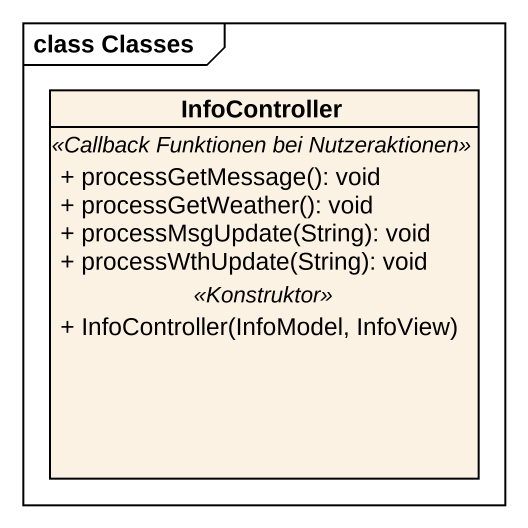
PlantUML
@startuml
mainframe class Classes
hide circle
hide empty members
skinparam classAttributeIconSize 0
class InfoController {
  .. <<Callback Funktionen bei Nutzeraktionen>> ..
  + processGetMessage(): void
  + processGetWeather(): void
  + processMsgUpdate(String): void
  + processWthUpdate(String): void
  .. <<Konstruktor>> ..
  + InfoController(InfoModel, InfoView)
}
@enduml
